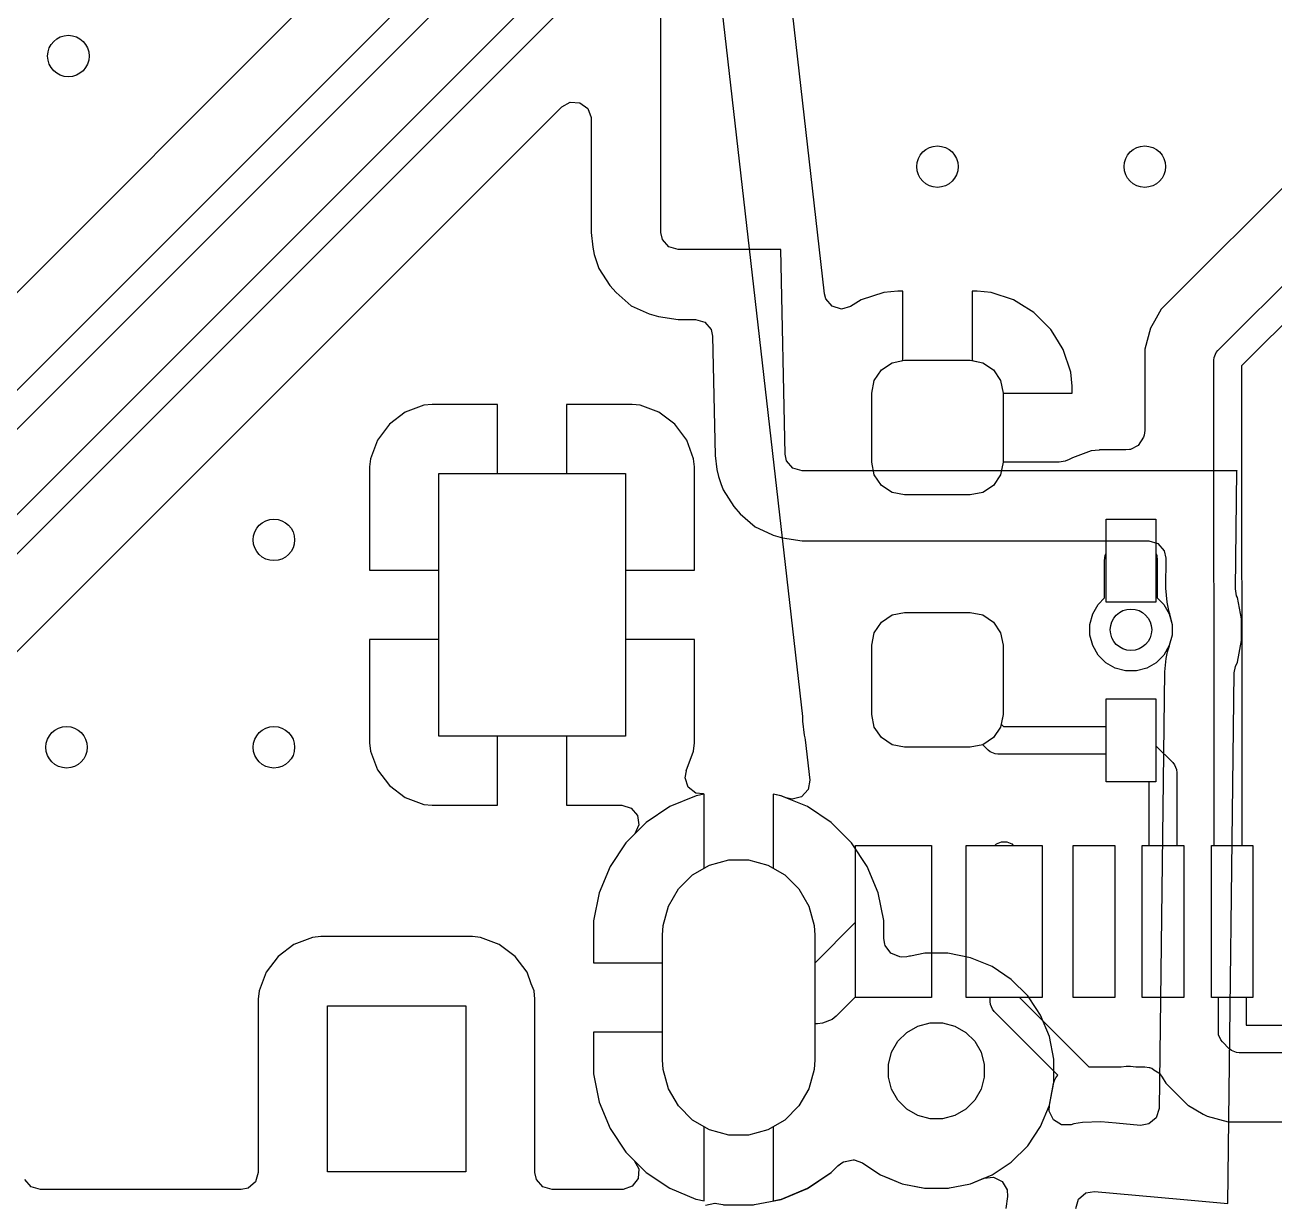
# Model space of a CAD drawing. Header units: millimetres. Extents: x 87.1 to 142.6, y -85.7 to -60.8.
# Drawn here: x 95.5 to 104.54, y -81.11 to -72.58 of the extents above; entities that cross this region are included whole.
import ezdxf

# ---------------------------------------------------------------- set-up
doc = ezdxf.new("R2010")
doc.units = ezdxf.units.MM
for name, color, linetype, true_color in [('B.Cu', 153, 'CONTINUOUS', 0x4d7fc4), ('B.Mask', 4, 'CONTINUOUS', 0x02ffee), ('F.Cu', 13, 'CONTINUOUS', 0xc83434), ('F.Mask', 201, 'CONTINUOUS', 0xd864ff), ('F.Paste', 253, 'CONTINUOUS', 0xb4a09a)]:
    doc.layers.add(name, color=color, linetype=linetype, true_color=true_color)

msp = doc.modelspace()

# ---------------------------------------------------------------- linework, layer by layer
at = {"layer": 'B.Cu', "linetype": 'CONTINUOUS'}
for p, q in [((91.928078, -78.730499), (100.530499, -70.128078)), ((99.728422, -70.222342), (91.797946, -78.152817)), ((100.671921, -70.2695), (92.0695, -78.871921)), ((92.058578, -79.5), (100.430499, -71.128079)), ((100.57192, -71.2695), (92.170711, -79.670711)), ((100.1, -74.076), (100.1, -72.500597)), ((99.382821, -73.166412), (99.444142, -73.132929)), ((99.444142, -73.132929), (99.513834, -73.137913)), ((99.513834, -73.137913), (99.569767, -73.179785)), ((92.59796, -79.951272), (99.382821, -73.166412)), ((99.569767, -73.179785), (99.594184, -73.245249)), ((99.594184, -73.245249), (99.5945, -73.254095)), ((99.5945, -73.254095), (99.5945, -74.076)), ((99.5945, -74.076), (99.594501, -74.076009)), ((99.594501, -74.076009), (99.606052, -74.18345)), ((100.111206, -74.127511), (100.1, -74.076)), ((100.156961, -74.180315), (100.111206, -74.127511)), ((99.606052, -74.18345), (99.606054, -74.183462)), ((99.606054, -74.183462), (99.61726, -74.234972)), ((99.61726, -74.234972), (99.651383, -74.337497)), ((100.224, -74.2), (100.156961, -74.180315)), ((100.966108, -74.2), (100.224, -74.2)), ((100.997429, -75.678626), (100.966108, -74.2)), ((99.651383, -74.337497), (99.651386, -74.337503)), ((99.651386, -74.337503), (99.729171, -74.458537)), ((99.729171, -74.458537), (99.729179, -74.458548)), ((99.729179, -74.458548), (99.774923, -74.51134)), ((99.774923, -74.51134), (99.774926, -74.511343)), ((99.774926, -74.511343), (99.77493, -74.511347)), ((99.77493, -74.511347), (99.883664, -74.605567)), ((99.883664, -74.605567), (100.014541, -74.665338)), ((100.014541, -74.665338), (100.08158, -74.685023)), ((100.08158, -74.685023), (100.081584, -74.685024)), ((100.081584, -74.685024), (100.224, -74.7055)), ((100.224, -74.7055), (100.349801, -74.7055)), ((100.349801, -74.7055), (100.41684, -74.725185)), ((100.41684, -74.725185), (100.462595, -74.777989)), ((100.462595, -74.777989), (100.473773, -74.826874)), ((100.473773, -74.826874), (100.492042, -75.689333)), ((101.008607, -75.727511), (100.997429, -75.678626)), ((100.492042, -75.689333), (100.492043, -75.689345)), ((100.492043, -75.689345), (100.504645, -75.791297)), ((101.054362, -75.780315), (101.008607, -75.727511)), ((100.504645, -75.791297), (100.504648, -75.791315)), ((100.504648, -75.791315), (100.515821, -75.840177)), ((100.515821, -75.840177), (100.515825, -75.840191)), ((100.515825, -75.840191), (100.533435, -75.892179)), ((101.121401, -75.8), (101.054362, -75.780315)), ((104.265432, -75.8), (101.121401, -75.8)), ((104.254883, -76.654426), (104.265447, -75.798812)), ((104.265447, -75.798812), (104.265432, -75.8)), ((100.533435, -75.892179), (100.548788, -75.937504)), ((100.548788, -75.937504), (100.54879, -75.937507)), ((100.54879, -75.937507), (100.548791, -75.937509)), ((100.548791, -75.937509), (100.626571, -76.058537)), ((100.626571, -76.058537), (100.62658, -76.058548)), ((100.62658, -76.058548), (100.672324, -76.11134)), ((100.672324, -76.11134), (100.672327, -76.111343)), ((100.672327, -76.111343), (100.672331, -76.111347)), ((100.672331, -76.111347), (100.781065, -76.205567)), ((100.781065, -76.205567), (100.781068, -76.205568)), ((100.781068, -76.205568), (100.781069, -76.205569)), ((100.781069, -76.205569), (100.900831, -76.260264)), ((100.900831, -76.260264), (100.911942, -76.265338)), ((100.911942, -76.265338), (100.978981, -76.285023)), ((100.978981, -76.285023), (100.978985, -76.285024)), ((100.978985, -76.285024), (101.121401, -76.3055)), ((101.121401, -76.3055), (103.628112, -76.3055)), ((103.628112, -76.3055), (103.695151, -76.325185)), ((103.695151, -76.325185), (103.740906, -76.377989)), ((103.740906, -76.377989), (103.752103, -76.43103)), ((103.752103, -76.43103), (103.749422, -76.648194)), ((103.749422, -76.648194), (103.758497, -76.749987)), ((104.264312, -76.703405), (104.254883, -76.654426)), ((103.758497, -76.749987), (103.758498, -76.749998)), ((103.758498, -76.749998), (103.767923, -76.798954)), ((104.269737, -76.716501), (104.264312, -76.703405)), ((104.300499, -76.871151), (104.269737, -76.716501)), ((103.767923, -76.798954), (103.767927, -76.798973)), ((103.767927, -76.798973), (103.774574, -76.821129)), ((103.774574, -76.821129), (103.77742, -76.832564)), ((103.77742, -76.832564), (103.780188, -76.84648)), ((103.780188, -76.84648), (103.797433, -76.91084)), ((103.797433, -76.91084), (103.797433, -76.989156)), ((104.3005, -76.871153), (104.300499, -76.871151)), ((104.3005, -76.871156), (104.3005, -76.871153)), ((104.3005, -77.02884), (104.3005, -76.871156)), ((103.797433, -76.989156), (103.777164, -77.064803)), ((104.269737, -77.183495), (104.3005, -77.02884)), ((103.760053, -77.120798), (103.752231, -77.158888)), ((103.76166, -77.112976), (103.760053, -77.120798)), ((103.775609, -77.067496), (103.76166, -77.112976)), ((103.777164, -77.064803), (103.775609, -77.067496)), ((103.752231, -77.158888), (103.74194, -77.254317)), ((104.2474, -77.26057), (104.256828, -77.214658)), ((104.256828, -77.214658), (104.269737, -77.183495)), ((103.741939, -77.254329), (103.702943, -80.412975)), ((103.74194, -77.254317), (103.741939, -77.254329)), ((104.2, -81.1), (104.2474, -77.26057)), ((100.355735, -78.150345), (100.164635, -78.229502)), ((100.355736, -78.150345), (100.355735, -78.150345)), ((100.411998, -78.139154), (100.355736, -78.150345)), ((100.412, -78.139156), (100.411998, -78.139154)), ((100.412, -78.674685), (100.412, -78.139156)), ((100.968261, -78.150345), (100.912, -78.139154)), ((100.912, -78.139154), (100.912, -78.674685)), ((100.968263, -78.150345), (100.968261, -78.150345)), ((101.159363, -78.229502), (100.968263, -78.150345)), ((100.164632, -78.229504), (99.992657, -78.344415)), ((100.164635, -78.229502), (100.164632, -78.229504)), ((101.159366, -78.229504), (101.159363, -78.229502)), ((101.159368, -78.229505), (101.159366, -78.229504)), ((101.331335, -78.34441), (101.159368, -78.229505)), ((99.992654, -78.344417), (99.846417, -78.490654)), ((99.992657, -78.344415), (99.992654, -78.344417)), ((101.331339, -78.344413), (101.331335, -78.34441)), ((101.331341, -78.344415), (101.331339, -78.344413)), ((101.331344, -78.344417), (101.331341, -78.344415)), ((101.477581, -78.490654), (101.331344, -78.344417)), ((99.846415, -78.490657), (99.731504, -78.662632)), ((99.846417, -78.490654), (99.846415, -78.490657)), ((101.477583, -78.490657), (101.477581, -78.490654)), ((101.477586, -78.49066), (101.477583, -78.490657)), ((101.477589, -78.490664), (101.477586, -78.49066)), ((101.592494, -78.662631), (101.477589, -78.490664)), ((99.731502, -78.662635), (99.65235, -78.853725)), ((99.731504, -78.662632), (99.731502, -78.662635)), ((101.592499, -78.662641), (101.592494, -78.662631)), ((101.671649, -78.853725), (101.592499, -78.662641)), ((100.225656, -78.825181), (100.327181, -78.723656)), ((100.327181, -78.723656), (100.412, -78.674685)), ((100.912, -78.674685), (100.996819, -78.723656)), ((100.996819, -78.723656), (101.098344, -78.825181)), ((100.153866, -78.949524), (100.225656, -78.825181)), ((101.098344, -78.825181), (101.170134, -78.949524)), ((99.652342, -78.853758), (99.612, -79.056574)), ((99.65235, -78.853725), (99.652342, -78.853758)), ((101.671651, -78.853733), (101.671649, -78.853725)), ((101.671654, -78.853752), (101.671651, -78.853733)), ((101.671656, -78.853757), (101.671654, -78.853752)), ((101.711408, -79.053608), (101.671656, -78.853757)), ((100.116705, -79.088211), (100.153866, -78.949524)), ((101.170134, -78.949524), (101.207295, -79.088211)), ((99.612, -79.056574), (99.612, -79.056579)), ((99.612, -79.056579), (99.612, -79.36)), ((100.112, -79.16), (100.116705, -79.088211)), ((101.207295, -79.088211), (101.212, -79.16)), ((101.711909, -79.055843), (101.711408, -79.053608)), ((101.712, -79.056581), (101.711909, -79.055843)), ((101.712, -79.182229), (101.712, -79.056581)), ((100.112, -79.36), (100.112, -79.16)), ((101.212, -79.16), (101.212, -80.06)), ((101.719061, -79.223476), (101.712, -79.182229)), ((101.722727, -79.233868), (101.719061, -79.223476)), ((101.763592, -79.290539), (101.722727, -79.233868)), ((101.804963, -79.306815), (101.763592, -79.290539)), ((102.008229, -79.2895), (101.904553, -79.310123)), ((102.008233, -79.2895), (102.008229, -79.2895)), ((102.175767, -79.2895), (102.008233, -79.2895)), ((102.175771, -79.2895), (102.175767, -79.2895)), ((102.175773, -79.2895), (102.175771, -79.2895)), ((102.340056, -79.322178), (102.175773, -79.2895)), ((99.612, -79.36), (100.112, -79.36)), ((101.808082, -79.309239), (101.804963, -79.306815)), ((101.812016, -79.309591), (101.808082, -79.309239)), ((101.828611, -79.31612), (101.812016, -79.309591)), ((101.842434, -79.317357), (101.828611, -79.31612)), ((101.877673, -79.315469), (101.842434, -79.317357)), ((101.89829, -79.311368), (101.877673, -79.315469)), ((101.904553, -79.310123), (101.89829, -79.311368)), ((102.340083, -79.322184), (102.340056, -79.322178)), ((102.494856, -79.386292), (102.340083, -79.322184)), ((102.634164, -79.479374), (102.494856, -79.386292)), ((102.752623, -79.597833), (102.634164, -79.479374)), ((102.752626, -79.597837), (102.752623, -79.597833)), ((102.814537, -79.690494), (102.752626, -79.597837)), ((102.845703, -79.737137), (102.814537, -79.690494)), ((102.909816, -79.891918), (102.845703, -79.737137)), ((101.878933, -79.862326), (101.958061, -79.816642)), ((101.958061, -79.816642), (102.046316, -79.792994)), ((102.046316, -79.792994), (102.137684, -79.792994)), ((102.137684, -79.792994), (102.225939, -79.816642)), ((102.225939, -79.816642), (102.305067, -79.862326)), ((99.612, -79.86), (99.612, -80.163424)), ((100.112, -79.86), (99.612, -79.86)), ((100.112, -80.06), (100.112, -79.86)), ((101.768642, -80.006061), (101.814326, -79.926933)), ((101.814326, -79.926933), (101.878933, -79.862326)), ((102.305067, -79.862326), (102.369674, -79.926933)), ((102.369674, -79.926933), (102.415358, -80.006061)), ((102.9425, -80.056233), (102.909816, -79.891918)), ((101.744994, -80.094316), (101.768642, -80.006061)), ((102.415358, -80.006061), (102.439006, -80.094316)), ((100.116705, -80.131789), (100.112, -80.06)), ((101.212, -80.06), (101.207295, -80.131789)), ((101.744994, -80.185684), (101.744994, -80.094316)), ((102.439006, -80.094316), (102.439006, -80.185684)), ((102.9425, -80.223767), (102.9425, -80.056233)), ((99.612, -80.163424), (99.652342, -80.36624)), ((100.153866, -80.270476), (100.116705, -80.131789)), ((101.207295, -80.131789), (101.170134, -80.270476)), ((101.768642, -80.273939), (101.744994, -80.185684)), ((102.439006, -80.185684), (102.415358, -80.273939)), ((100.225656, -80.394819), (100.153866, -80.270476)), ((101.170134, -80.270476), (101.098344, -80.394819)), ((101.814326, -80.353067), (101.768642, -80.273939)), ((102.415358, -80.273939), (102.369674, -80.353067)), ((102.909829, -80.388011), (102.9425, -80.223767)), ((99.652342, -80.36624), (99.652346, -80.366259)), ((99.652346, -80.366259), (99.652348, -80.366266)), ((99.652348, -80.366266), (99.65235, -80.366274)), ((99.65235, -80.366274), (99.683381, -80.441188)), ((101.878933, -80.417674), (101.814326, -80.353067)), ((102.369674, -80.353067), (102.305067, -80.417674)), ((99.683381, -80.441188), (99.731502, -80.557363)), ((100.327181, -80.496344), (100.225656, -80.394819)), ((101.098344, -80.394819), (100.996819, -80.496344)), ((101.958061, -80.463358), (101.878933, -80.417674)), ((102.046316, -80.487006), (101.958061, -80.463358)), ((102.225939, -80.463358), (102.137684, -80.487006)), ((102.305067, -80.417674), (102.225939, -80.463358)), ((102.908949, -80.431442), (102.909829, -80.388011)), ((102.938798, -80.494615), (102.908949, -80.431442)), ((103.702943, -80.412975), (103.682432, -80.479766)), ((99.731502, -80.557363), (99.731504, -80.557366)), ((99.731504, -80.557366), (99.731505, -80.557368)), ((99.731505, -80.557368), (99.84641, -80.729335)), ((100.412, -80.545314), (100.327181, -80.496344)), ((100.412, -81.080841), (100.412, -80.545314)), ((100.996819, -80.496344), (100.912, -80.545314)), ((100.912, -80.545314), (100.912, -81.080841)), ((102.137684, -80.487006), (102.046316, -80.487006)), ((102.998062, -80.531622), (102.938798, -80.494615)), ((103.067926, -80.530714), (102.998062, -80.531622)), ((103.087518, -80.524683), (103.067926, -80.530714)), ((103.087519, -80.524682), (103.087518, -80.524683)), ((103.087522, -80.524682), (103.087519, -80.524682)), ((103.150257, -80.513985), (103.087522, -80.524682)), ((103.150258, -80.513984), (103.150257, -80.513985)), ((103.150264, -80.513984), (103.150258, -80.513984)), ((103.280976, -80.508868), (103.150264, -80.513984)), ((103.280988, -80.508869), (103.280976, -80.508868)), ((103.28099, -80.508869), (103.280988, -80.508869)), ((103.391743, -80.518937), (103.28099, -80.508869)), ((103.567726, -80.534935), (103.391743, -80.518937)), ((103.629067, -80.524866), (103.567726, -80.534935)), ((103.682432, -80.479766), (103.629067, -80.524866)), ((99.84641, -80.729335), (99.846413, -80.729339)), ((99.846413, -80.729339), (99.846415, -80.729341)), ((99.846415, -80.729341), (99.846417, -80.729344)), ((99.846417, -80.729344), (99.992654, -80.875581)), ((101.331334, -80.87559), (101.379227, -80.827695)), ((101.379227, -80.827695), (101.382639, -80.825142)), ((101.382639, -80.825142), (101.407476, -80.806548)), ((101.407476, -80.806548), (101.421201, -80.799053)), ((101.421201, -80.799053), (101.48947, -80.784202)), ((101.48947, -80.784202), (101.496798, -80.784726)), ((101.496798, -80.784726), (101.556843, -80.805308)), ((101.556843, -80.805308), (101.662029, -80.87559)), ((99.992654, -80.875581), (99.992657, -80.875583)), ((99.992657, -80.875583), (99.99266, -80.875586)), ((99.99266, -80.875586), (99.992664, -80.875589)), ((99.992664, -80.875589), (100.164631, -80.990494)), ((101.159368, -80.990494), (101.331334, -80.87559)), ((101.662029, -80.87559), (101.689137, -80.893703)), ((101.689137, -80.893703), (101.843918, -80.957816)), ((102.340082, -80.957816), (102.436641, -80.917819)), ((102.436641, -80.917819), (102.506107, -80.910351)), ((102.506107, -80.910351), (102.568586, -80.941625)), ((100.164631, -80.990494), (100.164641, -80.990499)), ((100.164641, -80.990499), (100.35166, -81.067965)), ((100.972326, -81.06797), (101.159358, -80.990499)), ((101.159358, -80.990499), (101.159368, -80.990494)), ((101.843918, -80.957816), (102.008203, -80.990494)), ((102.008203, -80.990494), (102.008228, -80.990499)), ((102.008228, -80.990499), (102.008232, -80.9905)), ((102.008232, -80.9905), (102.008233, -80.9905)), ((102.008233, -80.9905), (102.175768, -80.9905)), ((102.175768, -80.9905), (102.175769, -80.990499)), ((102.175769, -80.990499), (102.340082, -80.957816)), ((102.568586, -80.941625), (102.604239, -81.001714)), ((102.604239, -81.001714), (102.606829, -81.050026)), ((103.172489, -81.02299), (103.235224, -81.012293)), ((103.235224, -81.012293), (103.856195, -81.068745)), ((100.35166, -81.067965), (100.354222, -81.069134)), ((100.354222, -81.069134), (100.355722, -81.069648)), ((100.355722, -81.069648), (100.355723, -81.069648)), ((100.355723, -81.069648), (100.355725, -81.069649)), ((100.355725, -81.069649), (100.412, -81.080842)), ((100.412, -81.080842), (100.412, -81.080841)), ((100.912, -81.080842), (100.968274, -81.069649)), ((100.912, -81.080841), (100.912, -81.080842)), ((100.968274, -81.069649), (100.968275, -81.069648)), ((100.968275, -81.069648), (100.968277, -81.069648)), ((100.968277, -81.069648), (100.969772, -81.069135)), ((100.969772, -81.069135), (100.972326, -81.06797)), ((102.606829, -81.050026), (102.5945, -81.13578)), ((103.1, -81.135784), (103.119685, -81.068745)), ((103.119685, -81.068745), (103.172489, -81.02299)), ((103.856195, -81.068745), (104.199999, -81.1)), ((104.199999, -81.1), (104.199999, -81.099999)), ((104.199999, -81.099999), (104.2, -81.1))]:
    msp.add_line(p, q, dxfattribs=at)
at = {"layer": 'B.Cu'}
for centre in [(95.813415, -72.799999), (102.1, -73.6), (103.6, -73.6), (97.3, -76.3), (103.5, -76.949998), (95.8, -77.8), (97.3, -77.8)]:
    msp.add_circle(centre, 0.15, dxfattribs=at)
at = {"layer": 'B.Mask', "linetype": 'CONTINUOUS'}
for p, q in [((100.327181, -78.723656), (100.451524, -78.651866)), ((100.451524, -78.651866), (100.590211, -78.614705)), ((100.590211, -78.614705), (100.733789, -78.614705)), ((100.733789, -78.614705), (100.872476, -78.651866)), ((100.872476, -78.651866), (100.996819, -78.723656)), ((100.225656, -78.825181), (100.327181, -78.723656)), ((100.996819, -78.723656), (101.098344, -78.825181)), ((100.153866, -78.949524), (100.225656, -78.825181)), ((101.098344, -78.825181), (101.170134, -78.949524)), ((100.116705, -79.088211), (100.153866, -78.949524)), ((101.170134, -78.949524), (101.207295, -79.088211)), ((100.112, -79.16), (100.116705, -79.088211)), ((101.207295, -79.088211), (101.212, -79.16)), ((100.112, -80.06), (100.112, -79.16)), ((101.212, -79.16), (101.212, -80.06)), ((101.878933, -79.862326), (101.958061, -79.816642)), ((101.958061, -79.816642), (102.046316, -79.792994)), ((102.046316, -79.792994), (102.137684, -79.792994)), ((102.137684, -79.792994), (102.225939, -79.816642)), ((102.225939, -79.816642), (102.305067, -79.862326)), ((101.768642, -80.006061), (101.814326, -79.926933)), ((101.814326, -79.926933), (101.878933, -79.862326)), ((102.305067, -79.862326), (102.369674, -79.926933)), ((102.369674, -79.926933), (102.415358, -80.006061)), ((101.744994, -80.094316), (101.768642, -80.006061)), ((102.415358, -80.006061), (102.439006, -80.094316)), ((100.116705, -80.131789), (100.112, -80.06)), ((101.212, -80.06), (101.207295, -80.131789)), ((101.744994, -80.185684), (101.744994, -80.094316)), ((102.439006, -80.094316), (102.439006, -80.185684)), ((100.153866, -80.270476), (100.116705, -80.131789)), ((101.207295, -80.131789), (101.170134, -80.270476)), ((101.768642, -80.273939), (101.744994, -80.185684)), ((102.439006, -80.185684), (102.415358, -80.273939)), ((100.225656, -80.394819), (100.153866, -80.270476)), ((101.170134, -80.270476), (101.098344, -80.394819)), ((101.814326, -80.353067), (101.768642, -80.273939)), ((102.415358, -80.273939), (102.369674, -80.353067)), ((101.878933, -80.417674), (101.814326, -80.353067)), ((102.369674, -80.353067), (102.305067, -80.417674)), ((100.327181, -80.496344), (100.225656, -80.394819)), ((101.098344, -80.394819), (100.996819, -80.496344)), ((101.958061, -80.463358), (101.878933, -80.417674)), ((102.046316, -80.487006), (101.958061, -80.463358)), ((102.225939, -80.463358), (102.137684, -80.487006)), ((102.305067, -80.417674), (102.225939, -80.463358)), ((100.451524, -80.568134), (100.327181, -80.496344)), ((100.996819, -80.496344), (100.872476, -80.568134)), ((102.137684, -80.487006), (102.046316, -80.487006)), ((100.590211, -80.605295), (100.451524, -80.568134)), ((100.733789, -80.605295), (100.590211, -80.605295)), ((100.872476, -80.568134), (100.733789, -80.605295))]:
    msp.add_line(p, q, dxfattribs=at)
at = {"layer": 'F.Cu', "linetype": 'CONTINUOUS'}
for p, q in [((101.283891, -74.520251), (100.997881, -72.012157)), ((100.495636, -72.06943), (101.123702, -77.577091)), ((105.511279, -72.839483), (103.719485, -74.631276)), ((104.129289, -74.929289), (105.809289, -73.249289)), ((105.921422, -73.42), (104.3, -75.041422)), ((101.813319, -74.500003), (101.712345, -74.510319)), ((101.813332, -74.500002), (101.813319, -74.500003)), ((101.813343, -74.500001), (101.813332, -74.500002)), ((101.813361, -74.5), (101.813343, -74.500001)), ((101.85, -74.5), (101.813361, -74.5)), ((101.85, -75.002486), (101.85, -74.5)), ((102.386654, -74.5), (102.35, -74.5)), ((102.35, -74.5), (102.35, -75.002486)), ((102.386659, -74.5), (102.386654, -74.5)), ((102.48765, -74.510318), (102.386659, -74.5)), ((101.293363, -74.55561), (101.283891, -74.520251)), ((101.338132, -74.609253), (101.293363, -74.55561)), ((101.548689, -74.56455), (101.472188, -74.611736)), ((101.548701, -74.564545), (101.548689, -74.56455)), ((101.712345, -74.510319), (101.548701, -74.564545)), ((102.651295, -74.564543), (102.48765, -74.510318)), ((102.651309, -74.56455), (102.651295, -74.564543)), ((102.651311, -74.564551), (102.651309, -74.56455)), ((102.688439, -74.587452), (102.651311, -74.564551)), ((102.798018, -74.655041), (102.688439, -74.587452)), ((101.404795, -74.630176), (101.338132, -74.609253)), ((101.472188, -74.611736), (101.404795, -74.630176)), ((102.798028, -74.655048), (102.798018, -74.655041)), ((102.798034, -74.655052), (102.798028, -74.655048)), ((102.798038, -74.655055), (102.798034, -74.655052)), ((102.79804, -74.655057), (102.798038, -74.655055)), ((102.798043, -74.655059), (102.79804, -74.655057)), ((102.919939, -74.776955), (102.798043, -74.655059)), ((103.71947, -74.631296), (103.670279, -74.716501)), ((103.719478, -74.631284), (103.71947, -74.631296)), ((103.719485, -74.631276), (103.719478, -74.631284)), ((102.919941, -74.776958), (102.919939, -74.776955)), ((102.919944, -74.776961), (102.919941, -74.776958)), ((102.919947, -74.776965), (102.919944, -74.776961)), ((102.919952, -74.776973), (102.919947, -74.776965)), ((102.919957, -74.77698), (102.919952, -74.776973)), ((102.948776, -74.823703), (102.919957, -74.77698)), ((103.640423, -74.768215), (103.599499, -74.920943)), ((103.670275, -74.716509), (103.640423, -74.768214)), ((103.640423, -74.768214), (103.640423, -74.768215)), ((103.670279, -74.716501), (103.670275, -74.716509)), ((103.010448, -74.923688), (102.948776, -74.823703)), ((103.010453, -74.923699), (103.010448, -74.923688)), ((103.06468, -75.087347), (103.010453, -74.923699)), ((103.599499, -74.920943), (103.599499, -74.920945)), ((103.599499, -74.920945), (103.599499, -75.0914)), ((104.101921, -74.980491), (104.116853, -74.944443)), ((104.116853, -74.944443), (104.129289, -74.929289)), ((101.694562, -75.069562), (101.771613, -75.018079)), ((101.771613, -75.018079), (101.85, -75.002486)), ((102.35, -75.002486), (102.428387, -75.018079)), ((102.428387, -75.018079), (102.505438, -75.069562)), ((104.1, -75), (104.101921, -74.980491)), ((104.1, -76.60002), (104.1, -75)), ((104.3, -75.041422), (104.3, -76.58232)), ((101.643079, -75.146613), (101.694562, -75.069562)), ((102.505438, -75.069562), (102.556921, -75.146613)), ((103.074998, -75.188345), (103.06468, -75.087347)), ((103.599499, -75.0914), (103.5995, -75.091451)), ((103.5995, -75.091451), (103.5995, -75.50767)), ((101.625, -75.2375), (101.643079, -75.146613)), ((102.556921, -75.146613), (102.575, -75.2375)), ((103.074999, -75.18836), (103.074998, -75.188345)), ((103.074999, -75.2375), (103.074999, -75.18836)), ((98.444755, -75.32), (98.385227, -75.326401)), ((98.9176, -75.32), (98.444755, -75.32)), ((98.9176, -75.82), (98.9176, -75.32)), ((99.890444, -75.32), (99.4176, -75.32)), ((99.4176, -75.32), (99.4176, -75.82)), ((99.949972, -75.326401), (99.890444, -75.32)), ((101.625, -75.7375), (101.625, -75.2375)), ((102.575, -75.2375), (103.074999, -75.2375)), ((98.250506, -75.376649), (98.135412, -75.462809)), ((98.250513, -75.376645), (98.250506, -75.376649)), ((98.38522, -75.326403), (98.250513, -75.376645)), ((98.385227, -75.326401), (98.38522, -75.326403)), ((99.949979, -75.326403), (99.949972, -75.326401)), ((100.084686, -75.376645), (99.949979, -75.326403)), ((100.084693, -75.376649), (100.084686, -75.376645)), ((100.199787, -75.462809), (100.084693, -75.376649)), ((98.135409, -75.462812), (98.049249, -75.577906)), ((98.135412, -75.462809), (98.135409, -75.462812)), ((100.19979, -75.462812), (100.199787, -75.462809)), ((100.28595, -75.577906), (100.19979, -75.462812)), ((98.049245, -75.577913), (97.999003, -75.71262)), ((98.049249, -75.577906), (98.049245, -75.577913)), ((100.285954, -75.577913), (100.28595, -75.577906)), ((100.336196, -75.71262), (100.285954, -75.577913)), ((103.59007, -75.557612), (103.552327, -75.616355)), ((103.594475, -75.542614), (103.59007, -75.557612)), ((103.5995, -75.507679), (103.594475, -75.542614)), ((103.5995, -75.50767), (103.599499, -75.507676)), ((103.599499, -75.507676), (103.5995, -75.507679)), ((103.212514, -75.655908), (103.077669, -75.706202)), ((103.212516, -75.655907), (103.212514, -75.655908)), ((103.269979, -75.649731), (103.212516, -75.655907)), ((103.271423, -75.64955), (103.269979, -75.649731)), ((103.272128, -75.6495), (103.271423, -75.64955)), ((103.27213, -75.6495), (103.272128, -75.6495)), ((103.462168, -75.6495), (103.27213, -75.6495)), ((103.488539, -75.646663), (103.462168, -75.6495)), ((103.496097, -75.645018), (103.488539, -75.646663)), ((103.550958, -75.617542), (103.496097, -75.645018)), ((103.552289, -75.616387), (103.550958, -75.617542)), ((103.552291, -75.616387), (103.552289, -75.616387)), ((103.552292, -75.616385), (103.552291, -75.616387)), ((103.552327, -75.616355), (103.552292, -75.616385)), ((97.999001, -75.712627), (97.9926, -75.772155)), ((97.9926, -75.772155), (97.9926, -76.52)), ((97.999003, -75.71262), (97.999001, -75.712627)), ((100.336198, -75.712627), (100.336196, -75.71262)), ((100.342599, -75.772155), (100.336198, -75.712627)), ((100.3426, -75.772172), (100.342599, -75.772155)), ((100.3426, -76.52), (100.3426, -75.772172)), ((101.643079, -75.828387), (101.625, -75.7375)), ((102.575, -75.7375), (102.556921, -75.828387)), ((102.980217, -75.7375), (102.575, -75.7375)), ((103.023551, -75.729682), (102.980217, -75.7375)), ((103.052976, -75.718707), (103.023551, -75.729682)), ((103.07124, -75.709371), (103.052976, -75.718707)), ((103.071288, -75.709464), (103.07124, -75.709371)), ((103.077669, -75.706202), (103.071288, -75.709464)), ((98.4926, -76.52), (98.4926, -75.82)), ((98.4926, -75.82), (98.9176, -75.82)), ((99.4176, -75.82), (99.8426, -75.82)), ((99.8426, -75.82), (99.8426, -76.52)), ((101.694562, -75.905438), (101.643079, -75.828387)), ((102.556921, -75.828387), (102.505438, -75.905438)), ((101.771613, -75.956921), (101.694562, -75.905438)), ((102.505438, -75.905438), (102.428387, -75.956921)), ((101.8625, -75.975), (101.771613, -75.956921)), ((102.3375, -75.975), (101.8625, -75.975)), ((102.428387, -75.956921), (102.3375, -75.975)), ((103.32, -76.396322), (103.32, -76.15)), ((103.32, -76.15), (103.68, -76.15)), ((103.68, -76.15), (103.68, -76.396322)), ((103.31316, -76.412835), (103.32, -76.396322)), ((103.68, -76.396322), (103.68684, -76.412835)), ((103.3095, -76.45), (103.31316, -76.412835)), ((103.3095, -76.719864), (103.3095, -76.45)), ((103.68684, -76.412835), (103.6905, -76.45)), ((103.6905, -76.45), (103.6905, -76.719864)), ((97.9926, -76.52), (98.4926, -76.52)), ((99.8426, -76.52), (100.3426, -76.52)), ((104.3, -76.58232), (104.300079, -76.582511)), ((104.300079, -76.582511), (104.302, -76.60202)), ((104.101921, -76.619529), (104.1, -76.60002)), ((104.102, -76.619719), (104.101921, -76.619529)), ((104.102, -78.51), (104.102, -76.619719)), ((104.302, -76.60202), (104.302, -78.51)), ((103.222836, -76.835193), (103.261994, -76.76737)), ((103.261994, -76.76737), (103.3095, -76.719864)), ((103.6905, -76.719864), (103.738006, -76.76737)), ((103.738006, -76.76737), (103.777164, -76.835193)), ((101.694562, -76.894562), (101.771613, -76.843079)), ((101.771613, -76.843079), (101.8625, -76.825)), ((101.8625, -76.825), (102.3375, -76.825)), ((102.3375, -76.825), (102.428387, -76.843079)), ((102.428387, -76.843079), (102.505438, -76.894562)), ((103.202567, -76.91084), (103.222836, -76.835193)), ((103.777164, -76.835193), (103.797433, -76.91084)), ((101.643079, -76.971613), (101.694562, -76.894562)), ((102.505438, -76.894562), (102.556921, -76.971613)), ((103.202567, -76.989156), (103.202567, -76.91084)), ((103.797433, -76.91084), (103.797433, -76.989156)), ((98.4926, -77.02), (97.9926, -77.02)), ((97.9926, -77.02), (97.9926, -77.767844)), ((98.4926, -77.72), (98.4926, -77.02)), ((100.3426, -77.02), (99.8426, -77.02)), ((99.8426, -77.02), (99.8426, -77.72)), ((100.3426, -77.767827), (100.3426, -77.02)), ((101.625, -77.0625), (101.643079, -76.971613)), ((102.556921, -76.971613), (102.575, -77.0625)), ((103.222836, -77.064803), (103.202567, -76.989156)), ((103.797433, -76.989156), (103.777164, -77.064803)), ((101.625, -77.5625), (101.625, -77.0625)), ((102.575, -77.0625), (102.575, -77.5625)), ((103.261994, -77.132626), (103.222836, -77.064803)), ((103.777164, -77.064803), (103.738006, -77.132626)), ((103.317372, -77.188004), (103.261994, -77.132626)), ((103.385195, -77.227162), (103.317372, -77.188004)), ((103.682628, -77.188004), (103.614805, -77.227162)), ((103.738006, -77.132626), (103.682628, -77.188004)), ((103.460842, -77.247431), (103.385195, -77.227162)), ((103.539158, -77.247431), (103.460842, -77.247431)), ((103.614805, -77.227162), (103.539158, -77.247431)), ((103.32, -77.65), (103.32, -77.45)), ((103.32, -77.45), (103.68, -77.45)), ((103.68, -77.45), (103.68, -77.788578)), ((101.123702, -77.577091), (101.123701, -77.577091)), ((101.123701, -77.577091), (101.1245, -77.584105)), ((101.643079, -77.653387), (101.625, -77.5625)), ((102.575, -77.5625), (102.561133, -77.632211)), ((101.1245, -77.584105), (101.124501, -77.611676)), ((101.124501, -77.611676), (101.134826, -77.712753)), ((101.694562, -77.730438), (101.643079, -77.653387)), ((102.561133, -77.632211), (102.578921, -77.65)), ((102.578921, -77.65), (103.32, -77.65)), ((98.9176, -77.72), (98.4926, -77.72)), ((98.9176, -78.22), (98.9176, -77.72)), ((99.8426, -77.72), (99.4176, -77.72)), ((99.4176, -77.72), (99.4176, -78.22)), ((101.134826, -77.712753), (101.141452, -77.732749)), ((101.141452, -77.732749), (101.142907, -77.745507)), ((101.142907, -77.745507), (101.142909, -77.745516)), ((101.142909, -77.745516), (101.176167, -78.037164)), ((101.771613, -77.781921), (101.694562, -77.730438)), ((97.9926, -77.767844), (97.999001, -77.827372)), ((97.999001, -77.827372), (97.999003, -77.827379)), ((97.999003, -77.827379), (98.049245, -77.962086)), ((100.282854, -77.970399), (100.336196, -77.827379)), ((100.336196, -77.827379), (100.336198, -77.827372)), ((100.336198, -77.827372), (100.342599, -77.767844)), ((100.342599, -77.767844), (100.3426, -77.767827)), ((101.8625, -77.8), (101.771613, -77.781921)), ((102.3375, -77.8), (101.8625, -77.8)), ((102.428064, -77.781985), (102.3375, -77.8)), ((102.466789, -77.82071), (102.428064, -77.781985)), ((102.481942, -77.833147), (102.466789, -77.82071)), ((102.492452, -77.8375), (102.481942, -77.833147)), ((102.517991, -77.848079), (102.492452, -77.8375)), ((102.5375, -77.85), (102.517991, -77.848079)), ((103.32, -77.85), (102.5375, -77.85)), ((103.32, -78.05), (103.32, -77.85)), ((103.68, -77.788578), (103.802711, -77.91129)), ((103.802711, -77.91129), (103.815148, -77.926443)), ((103.815148, -77.926443), (103.829505, -77.961105)), ((98.049245, -77.962086), (98.049249, -77.962093)), ((98.049249, -77.962093), (98.135409, -78.077187)), ((100.27425, -78.022134), (100.285746, -77.971477)), ((100.297494, -78.088024), (100.27425, -78.022134)), ((100.285746, -77.971477), (100.282854, -77.970399)), ((103.829505, -77.961105), (103.830079, -77.962491)), ((103.830079, -77.962491), (103.832, -77.982)), ((103.832, -77.982), (103.832, -78.51)), ((98.135409, -78.077187), (98.135412, -78.07719)), ((98.135412, -78.07719), (98.250506, -78.16335)), ((100.352672, -78.130887), (100.297494, -78.088024)), ((101.164204, -78.106002), (101.116924, -78.157445)), ((101.176167, -78.037164), (101.164204, -78.106002)), ((103.632, -78.05), (103.32, -78.05)), ((103.632, -78.51), (103.632, -78.05)), ((98.250506, -78.16335), (98.250513, -78.163354)), ((98.250513, -78.163354), (98.38522, -78.213596)), ((98.38522, -78.213596), (98.385227, -78.213598)), ((98.385227, -78.213598), (98.444755, -78.219999)), ((100.407951, -78.135833), (100.352672, -78.130887)), ((100.412, -78.139156), (100.407951, -78.135833)), ((100.412, -78.674685), (100.412, -78.139156)), ((100.968267, -78.150347), (100.912, -78.139155)), ((100.912, -78.139155), (100.912, -78.674685)), ((100.968271, -78.150349), (100.968267, -78.150347)), ((101.005514, -78.165775), (100.968271, -78.150349)), ((101.049338, -78.17516), (101.005514, -78.165775)), ((101.116924, -78.157445), (101.049338, -78.17516)), ((98.444755, -78.219999), (98.444772, -78.22)), ((98.444772, -78.22), (98.9176, -78.22)), ((99.4176, -78.22), (99.817712, -78.22)), ((99.817712, -78.22), (99.884751, -78.239685)), ((99.884751, -78.239685), (99.930506, -78.292489)), ((99.930506, -78.292489), (99.94045, -78.361647)), ((99.94045, -78.361647), (99.911425, -78.425203)), ((99.905393, -78.431681), (99.846413, -78.49066)), ((99.911425, -78.425203), (99.905393, -78.431681)), ((102.526443, -78.498853), (102.562491, -78.483921)), ((102.562491, -78.483921), (102.601509, -78.483921)), ((102.601509, -78.483921), (102.637557, -78.498853)), ((99.84641, -78.490664), (99.731505, -78.662631)), ((99.846413, -78.49066), (99.84641, -78.490664)), ((101.507, -79.065592), (101.507, -78.51)), ((101.507, -78.51), (102.057, -78.51)), ((102.057, -78.51), (102.057, -79.61)), ((102.307, -79.61), (102.307, -78.51)), ((102.307, -78.51), (102.515296, -78.51)), ((102.515296, -78.51), (102.526443, -78.498853)), ((102.637557, -78.498853), (102.648704, -78.51)), ((102.648704, -78.51), (102.857, -78.51)), ((102.857, -78.51), (102.857, -79.61)), ((103.082, -79.61), (103.082, -78.51)), ((103.082, -78.51), (103.382, -78.51)), ((103.382, -78.51), (103.382, -79.61)), ((103.582, -79.61), (103.582, -78.51)), ((103.582, -78.51), (103.632, -78.51)), ((103.832, -78.51), (103.882, -78.51)), ((103.882, -78.51), (103.882, -79.61)), ((104.082, -79.61), (104.082, -78.51)), ((104.082, -78.51), (104.102, -78.51)), ((104.302, -78.51), (104.382, -78.51)), ((104.382, -78.51), (104.382, -79.61)), ((99.7315, -78.662641), (99.65235, -78.853725)), ((99.731505, -78.662631), (99.7315, -78.662641)), ((100.225656, -78.825181), (100.327181, -78.723656)), ((100.327181, -78.723656), (100.412, -78.674685)), ((100.912, -78.674685), (100.996819, -78.723656)), ((100.996819, -78.723656), (101.098344, -78.825181)), ((100.153866, -78.949524), (100.225656, -78.825181)), ((101.098344, -78.825181), (101.170134, -78.949524)), ((99.652348, -78.853733), (99.612, -79.056579)), ((99.65235, -78.853725), (99.652348, -78.853733)), ((100.116705, -79.088211), (100.153866, -78.949524)), ((101.170134, -78.949524), (101.207295, -79.088211)), ((99.612, -79.056579), (99.612, -79.36)), ((100.112, -79.16), (100.116705, -79.088211)), ((101.207295, -79.088211), (101.212, -79.16)), ((101.212, -79.360592), (101.507, -79.065592)), ((97.580116, -79.175908), (97.445271, -79.226202)), ((97.639723, -79.169501), (97.580116, -79.175908)), ((97.639729, -79.1695), (97.639723, -79.169501)), ((98.735464, -79.1695), (97.639729, -79.1695)), ((98.735473, -79.1695), (98.735464, -79.1695)), ((98.735481, -79.1695), (98.735473, -79.1695)), ((98.735483, -79.169501), (98.735481, -79.1695)), ((98.795083, -79.175908), (98.735483, -79.169501)), ((98.929928, -79.226202), (98.795082, -79.175908)), ((98.795082, -79.175908), (98.795083, -79.175908)), ((100.112, -79.36), (100.112, -79.16)), ((101.212, -79.16), (101.212, -79.360592)), ((97.445264, -79.226206), (97.330055, -79.312452)), ((97.445271, -79.226202), (97.445264, -79.226206)), ((98.929935, -79.226206), (98.929928, -79.226202)), ((99.045144, -79.312452), (98.929935, -79.226206)), ((97.330052, -79.312455), (97.243806, -79.427664)), ((97.330055, -79.312452), (97.330052, -79.312455)), ((99.045147, -79.312455), (99.045144, -79.312452)), ((99.131393, -79.427664), (99.045147, -79.312455)), ((99.612, -79.36), (100.112, -79.36)), ((97.243802, -79.427671), (97.193508, -79.562517)), ((97.243806, -79.427664), (97.243802, -79.427671)), ((99.131397, -79.427671), (99.131393, -79.427664)), ((99.162211, -79.510289), (99.131397, -79.427671)), ((97.193508, -79.562517), (97.187136, -79.621789)), ((99.181691, -79.562517), (99.162211, -79.510289)), ((99.188097, -79.622116), (99.181691, -79.562517)), ((97.187101, -79.622123), (97.1871, -79.622135)), ((97.1871, -79.622135), (97.187101, -80.876)), ((97.187136, -79.621789), (97.187101, -79.622123)), ((99.188098, -79.622123), (99.188097, -79.622116)), ((99.188099, -79.622129), (99.188098, -79.622123)), ((99.1881, -80.876), (99.188099, -79.622129)), ((101.507, -79.604408), (101.366704, -79.744704)), ((101.507, -79.61), (101.507, -79.604408)), ((102.057, -79.61), (101.507, -79.61)), ((102.482, -79.61), (102.307, -79.61)), ((102.482, -79.640051), (102.482, -79.61)), ((102.483921, -79.65956), (102.482, -79.640051)), ((102.498853, -79.695608), (102.483921, -79.65956)), ((102.857, -79.61), (102.693371, -79.61)), ((102.693371, -79.61), (103.19387, -80.110499)), ((103.382, -79.61), (103.082, -79.61)), ((103.882, -79.61), (103.582, -79.61)), ((104.132, -79.61), (104.082, -79.61)), ((104.132, -79.86), (104.132, -79.61)), ((104.382, -79.61), (104.332, -79.61)), ((104.332, -79.61), (104.332, -79.81)), ((97.6876, -80.87), (97.6876, -79.67)), ((97.6876, -79.67), (98.6876, -79.67)), ((98.6876, -79.67), (98.6876, -80.87)), ((101.366704, -79.744704), (101.337836, -79.768395)), ((102.511289, -79.710762), (102.498853, -79.695608)), ((102.971368, -80.170841), (102.511289, -79.710762)), ((101.232, -79.8005), (101.212, -79.8005)), ((101.212, -79.8005), (101.212, -80.06)), ((101.269165, -79.79684), (101.232, -79.8005)), ((101.337836, -79.768395), (101.269165, -79.79684)), ((101.878933, -79.862326), (101.958061, -79.816642)), ((101.958061, -79.816642), (102.046316, -79.792994)), ((102.046316, -79.792994), (102.137684, -79.792994)), ((102.137684, -79.792994), (102.225939, -79.816642)), ((102.225939, -79.816642), (102.305067, -79.862326)), ((104.332, -79.81), (105.048578, -79.81)), ((100.112, -79.86), (99.612, -79.86)), ((99.612, -79.86), (99.612, -80.16342)), ((100.112, -80.06), (100.112, -79.86)), ((101.768642, -80.006061), (101.814326, -79.926933)), ((101.814326, -79.926933), (101.878933, -79.862326)), ((102.305067, -79.862326), (102.369674, -79.926933)), ((102.369674, -79.926933), (102.415358, -80.006061)), ((104.133921, -79.879509), (104.132, -79.86)), ((104.148853, -79.915557), (104.133921, -79.879509)), ((104.161289, -79.930711), (104.148853, -79.915557)), ((104.21129, -79.980711), (104.161289, -79.930711)), ((101.744994, -80.094316), (101.768642, -80.006061)), ((102.415358, -80.006061), (102.439006, -80.094316)), ((104.226443, -79.993147), (104.21129, -79.980711)), ((104.262491, -80.008079), (104.226443, -79.993147)), ((104.282, -80.01), (104.262491, -80.008079)), ((105.09, -80.01), (104.282, -80.01)), ((100.116705, -80.131789), (100.112, -80.06)), ((101.212, -80.06), (101.207295, -80.131789)), ((101.744994, -80.185684), (101.744994, -80.094316)), ((102.439006, -80.094316), (102.439006, -80.185684)), ((103.19387, -80.110499), (103.429869, -80.110499)), ((103.429869, -80.110499), (103.429872, -80.110499)), ((103.429872, -80.110499), (103.429885, -80.110498)), ((103.429885, -80.110498), (103.464288, -80.106799)), ((103.464288, -80.106799), (103.473206, -80.106164)), ((103.473206, -80.106164), (103.479983, -80.105929)), ((103.479983, -80.105929), (103.497531, -80.106564)), ((103.497531, -80.106564), (103.534127, -80.1105)), ((103.534127, -80.1105), (103.595825, -80.110499)), ((103.595825, -80.110499), (103.59856, -80.110939)), ((103.59856, -80.110939), (103.600001, -80.110569)), ((103.600001, -80.110569), (103.631032, -80.116167)), ((99.612, -80.16342), (99.652348, -80.366266)), ((100.153866, -80.270476), (100.116705, -80.131789)), ((101.207295, -80.131789), (101.170134, -80.270476)), ((101.768642, -80.273939), (101.744994, -80.185684)), ((102.439006, -80.185684), (102.415358, -80.273939)), ((102.947273, -80.210875), (102.955161, -80.191333)), ((102.955161, -80.191333), (102.971368, -80.170841)), ((103.631032, -80.116167), (103.634747, -80.116766)), ((103.634747, -80.116766), (103.635108, -80.116885)), ((103.635108, -80.116885), (103.647311, -80.120974)), ((103.647311, -80.120974), (103.648784, -80.121406)), ((103.648784, -80.121406), (103.650782, -80.122067)), ((103.650782, -80.122067), (103.665349, -80.132137)), ((103.665349, -80.132137), (103.701605, -80.154232)), ((103.701605, -80.154232), (103.707849, -80.16078)), ((103.707849, -80.16078), (103.708793, -80.16177)), ((103.708793, -80.16177), (103.726434, -80.185337)), ((103.726434, -80.185337), (103.751473, -80.228706)), ((100.225656, -80.394819), (100.153866, -80.270476)), ((101.170134, -80.270476), (101.098344, -80.394819)), ((101.814326, -80.353067), (101.768642, -80.273939)), ((102.415358, -80.273939), (102.369674, -80.353067)), ((102.909816, -80.388082), (102.935547, -80.258724)), ((102.935547, -80.258724), (102.940646, -80.233089)), ((102.940646, -80.233089), (102.947273, -80.210875)), ((103.751473, -80.228706), (103.751479, -80.228715)), ((103.751479, -80.228715), (103.913287, -80.390523)), ((99.652348, -80.366266), (99.65235, -80.366274)), ((99.65235, -80.366274), (99.7315, -80.557358)), ((101.878933, -80.417674), (101.814326, -80.353067)), ((102.369674, -80.353067), (102.305067, -80.417674)), ((100.327181, -80.496344), (100.225656, -80.394819)), ((101.098344, -80.394819), (100.996819, -80.496344)), ((101.958061, -80.463358), (101.878933, -80.417674)), ((102.046316, -80.487006), (101.958061, -80.463358)), ((102.225939, -80.463358), (102.137684, -80.487006)), ((102.305067, -80.417674), (102.225939, -80.463358)), ((102.845703, -80.542863), (102.909816, -80.388082)), ((103.913287, -80.390523), (103.913969, -80.391014)), ((103.913969, -80.391014), (103.916475, -80.392363)), ((103.916475, -80.392363), (104.021909, -80.453234)), ((104.021909, -80.453234), (104.050205, -80.469571)), ((104.050205, -80.469571), (104.050209, -80.469573)), ((104.050209, -80.469573), (104.050212, -80.469575)), ((104.050212, -80.469575), (104.050216, -80.469577)), ((104.050216, -80.469577), (104.202943, -80.510501)), ((99.7315, -80.557358), (99.731505, -80.557368)), ((99.731505, -80.557368), (99.84641, -80.729335)), ((100.451524, -80.568134), (100.327181, -80.496344)), ((100.996819, -80.496344), (100.872476, -80.568134)), ((102.137684, -80.487006), (102.046316, -80.487006)), ((102.752626, -80.682162), (102.845703, -80.542863)), ((104.202943, -80.510501), (104.202945, -80.510501)), ((104.202945, -80.510501), (104.368654, -80.510501)), ((104.368654, -80.510501), (104.370558, -80.510501)), ((104.370558, -80.510501), (104.370621, -80.5105)), ((104.370621, -80.5105), (105.00138, -80.5105)), ((100.590211, -80.605295), (100.451524, -80.568134)), ((100.733789, -80.605295), (100.590211, -80.605295)), ((100.872476, -80.568134), (100.733789, -80.605295)), ((99.84641, -80.729335), (99.846413, -80.729339)), ((99.846413, -80.729339), (99.905393, -80.788319)), ((102.634162, -80.800626), (102.752626, -80.682162)), ((99.905393, -80.788319), (99.938878, -80.849642)), ((101.331655, -80.875977), (101.379655, -80.827975)), ((101.379655, -80.827975), (101.40791, -80.806826)), ((101.40791, -80.806826), (101.421628, -80.799336)), ((101.421628, -80.799336), (101.489897, -80.784486)), ((101.489897, -80.784486), (101.497224, -80.78501)), ((101.497224, -80.78501), (101.557267, -80.805591)), ((101.557267, -80.805591), (101.662605, -80.875975)), ((102.494863, -80.893703), (102.634162, -80.800626)), ((95.545061, -80.980315), (95.499306, -80.927511)), ((97.187101, -80.876), (97.167416, -80.943039)), ((98.6876, -80.87), (97.6876, -80.87)), ((99.199306, -80.927511), (99.1881, -80.876)), ((99.245061, -80.980315), (99.199306, -80.927511)), ((99.933894, -80.919334), (99.892022, -80.975267)), ((99.938878, -80.849642), (99.933894, -80.919334)), ((101.159598, -80.990941), (101.331655, -80.875977)), ((101.662605, -80.875975), (101.667384, -80.879168)), ((101.667384, -80.879168), (101.689136, -80.893703)), ((101.689136, -80.893703), (101.753249, -80.920259)), ((101.753249, -80.920259), (101.843918, -80.957816)), ((102.340082, -80.957816), (102.494863, -80.893703)), ((95.6121, -81), (95.545061, -80.980315)), ((97.063101, -81), (95.6121, -81)), ((97.114613, -80.988794), (97.063101, -81)), ((97.167416, -80.943039), (97.114613, -80.988794)), ((99.3121, -81), (99.245061, -80.980315)), ((99.817712, -81), (99.3121, -81)), ((99.826558, -80.999684), (99.817712, -81)), ((99.892022, -80.975267), (99.826558, -80.999684)), ((100.96842, -81.07013), (101.159598, -80.990941)), ((101.843918, -80.957816), (101.942787, -80.977482)), ((101.942787, -80.977482), (102.005257, -80.989908)), ((102.005257, -80.989908), (102.007492, -80.990409)), ((102.007492, -80.990409), (102.00823, -80.9905)), ((102.00823, -80.9905), (102.175768, -80.9905)), ((102.175768, -80.9905), (102.179889, -80.9905)), ((102.179889, -80.9905), (102.187742, -80.988117)), ((102.187742, -80.988117), (102.340082, -80.957816)), ((100.42251, -81.111684), (100.455899, -81.10493)), ((100.455899, -81.10493), (100.489182, -81.09769)), ((100.489182, -81.09769), (100.490693, -81.097893)), ((100.490693, -81.097893), (100.490993, -81.097833)), ((100.490993, -81.097833), (100.491388, -81.097987)), ((100.491388, -81.097987), (100.504518, -81.099755)), ((100.504518, -81.099755), (100.547394, -81.108284)), ((100.547394, -81.108284), (100.553147, -81.109428)), ((100.769586, -81.1105), (100.777435, -81.108118)), ((100.777435, -81.108118), (100.96842, -81.07013)), ((100.553147, -81.109428), (100.555578, -81.109912)), ((100.555578, -81.109912), (100.557795, -81.110409)), ((100.557795, -81.110409), (100.558532, -81.1105)), ((100.558532, -81.1105), (100.765466, -81.1105)), ((100.765466, -81.1105), (100.769586, -81.1105))]:
    msp.add_line(p, q, dxfattribs=at)
at = {"layer": 'F.Cu'}
for centre in [(95.813415, -72.799999), (102.1, -73.6), (103.6, -73.6), (97.3, -76.3), (103.5, -76.949998), (95.8, -77.8), (97.3, -77.8)]:
    msp.add_circle(centre, 0.15, dxfattribs=at)
at = {"layer": 'F.Mask', "linetype": 'CONTINUOUS'}
for p, q in [((101.694562, -75.069562), (101.771613, -75.018079)), ((101.771613, -75.018079), (101.8625, -75)), ((101.8625, -75), (102.3375, -75)), ((102.3375, -75), (102.428387, -75.018079)), ((102.428387, -75.018079), (102.505438, -75.069562)), ((101.643079, -75.146613), (101.694562, -75.069562)), ((102.505438, -75.069562), (102.556921, -75.146613)), ((101.625, -75.2375), (101.643079, -75.146613)), ((102.556921, -75.146613), (102.575, -75.2375)), ((101.625, -75.7375), (101.625, -75.2375)), ((102.575, -75.2375), (102.575, -75.7375)), ((101.643079, -75.828387), (101.625, -75.7375)), ((102.575, -75.7375), (102.556921, -75.828387)), ((98.4926, -77.72), (98.4926, -75.82)), ((98.4926, -75.82), (99.8426, -75.82)), ((99.8426, -75.82), (99.8426, -77.72)), ((101.694562, -75.905438), (101.643079, -75.828387)), ((102.556921, -75.828387), (102.505438, -75.905438)), ((101.771613, -75.956921), (101.694562, -75.905438)), ((102.505438, -75.905438), (102.428387, -75.956921)), ((101.8625, -75.975), (101.771613, -75.956921)), ((102.3375, -75.975), (101.8625, -75.975)), ((102.428387, -75.956921), (102.3375, -75.975)), ((103.32, -76.75), (103.32, -76.15)), ((103.32, -76.15), (103.68, -76.15)), ((103.68, -76.15), (103.68, -76.75)), ((103.68, -76.75), (103.32, -76.75)), ((101.694562, -76.894562), (101.771613, -76.843079)), ((101.771613, -76.843079), (101.8625, -76.825)), ((101.8625, -76.825), (102.3375, -76.825)), ((102.3375, -76.825), (102.428387, -76.843079)), ((102.428387, -76.843079), (102.505438, -76.894562)), ((101.643079, -76.971613), (101.694562, -76.894562)), ((102.505438, -76.894562), (102.556921, -76.971613)), ((101.625, -77.0625), (101.643079, -76.971613)), ((102.556921, -76.971613), (102.575, -77.0625)), ((101.625, -77.5625), (101.625, -77.0625)), ((102.575, -77.0625), (102.575, -77.5625)), ((103.32, -78.05), (103.32, -77.45)), ((103.32, -77.45), (103.68, -77.45)), ((103.68, -77.45), (103.68, -78.05)), ((101.643079, -77.653387), (101.625, -77.5625)), ((102.575, -77.5625), (102.556921, -77.653387)), ((101.694562, -77.730438), (101.643079, -77.653387)), ((102.556921, -77.653387), (102.505438, -77.730438)), ((99.8426, -77.72), (98.4926, -77.72)), ((101.771613, -77.781921), (101.694562, -77.730438)), ((102.505438, -77.730438), (102.428387, -77.781921)), ((101.8625, -77.8), (101.771613, -77.781921)), ((102.3375, -77.8), (101.8625, -77.8)), ((102.428387, -77.781921), (102.3375, -77.8)), ((103.68, -78.05), (103.32, -78.05)), ((101.507, -79.61), (101.507, -78.51)), ((101.507, -78.51), (102.057, -78.51)), ((102.057, -78.51), (102.057, -79.61)), ((102.307, -79.61), (102.307, -78.51)), ((102.307, -78.51), (102.857, -78.51)), ((102.857, -78.51), (102.857, -79.61)), ((103.082, -79.61), (103.082, -78.51)), ((103.082, -78.51), (103.382, -78.51)), ((103.382, -78.51), (103.382, -79.61)), ((103.582, -79.61), (103.582, -78.51)), ((103.582, -78.51), (103.882, -78.51)), ((103.882, -78.51), (103.882, -79.61)), ((104.082, -79.61), (104.082, -78.51)), ((104.082, -78.51), (104.382, -78.51)), ((104.382, -78.51), (104.382, -79.61)), ((100.327181, -78.723656), (100.451524, -78.651866)), ((100.451524, -78.651866), (100.590211, -78.614705)), ((100.590211, -78.614705), (100.733789, -78.614705)), ((100.733789, -78.614705), (100.872476, -78.651866)), ((100.872476, -78.651866), (100.996819, -78.723656)), ((100.225656, -78.825181), (100.327181, -78.723656)), ((100.996819, -78.723656), (101.098344, -78.825181)), ((100.153866, -78.949524), (100.225656, -78.825181)), ((101.098344, -78.825181), (101.170134, -78.949524)), ((100.116705, -79.088211), (100.153866, -78.949524)), ((101.170134, -78.949524), (101.207295, -79.088211)), ((100.112, -79.16), (100.116705, -79.088211)), ((101.207295, -79.088211), (101.212, -79.16)), ((100.112, -80.06), (100.112, -79.16)), ((101.212, -79.16), (101.212, -80.06)), ((102.057, -79.61), (101.507, -79.61)), ((102.857, -79.61), (102.307, -79.61)), ((103.382, -79.61), (103.082, -79.61)), ((103.882, -79.61), (103.582, -79.61)), ((104.382, -79.61), (104.082, -79.61)), ((97.6876, -80.87), (97.6876, -79.67)), ((97.6876, -79.67), (98.6876, -79.67)), ((98.6876, -79.67), (98.6876, -80.87)), ((101.878933, -79.862326), (101.958061, -79.816642)), ((101.958061, -79.816642), (102.046316, -79.792994)), ((102.046316, -79.792994), (102.137684, -79.792994)), ((102.137684, -79.792994), (102.225939, -79.816642)), ((102.225939, -79.816642), (102.305067, -79.862326)), ((101.768642, -80.006061), (101.814326, -79.926933)), ((101.814326, -79.926933), (101.878933, -79.862326)), ((102.305067, -79.862326), (102.369674, -79.926933)), ((102.369674, -79.926933), (102.415358, -80.006061)), ((101.744994, -80.094316), (101.768642, -80.006061)), ((102.415358, -80.006061), (102.439006, -80.094316)), ((100.116705, -80.131789), (100.112, -80.06)), ((101.212, -80.06), (101.207295, -80.131789)), ((101.744994, -80.185684), (101.744994, -80.094316)), ((102.439006, -80.094316), (102.439006, -80.185684)), ((100.153866, -80.270476), (100.116705, -80.131789)), ((101.207295, -80.131789), (101.170134, -80.270476)), ((101.768642, -80.273939), (101.744994, -80.185684)), ((102.439006, -80.185684), (102.415358, -80.273939)), ((100.225656, -80.394819), (100.153866, -80.270476)), ((101.170134, -80.270476), (101.098344, -80.394819)), ((101.814326, -80.353067), (101.768642, -80.273939)), ((102.415358, -80.273939), (102.369674, -80.353067)), ((101.878933, -80.417674), (101.814326, -80.353067)), ((102.369674, -80.353067), (102.305067, -80.417674)), ((100.327181, -80.496344), (100.225656, -80.394819)), ((101.098344, -80.394819), (100.996819, -80.496344)), ((101.958061, -80.463358), (101.878933, -80.417674)), ((102.046316, -80.487006), (101.958061, -80.463358)), ((102.225939, -80.463358), (102.137684, -80.487006)), ((102.305067, -80.417674), (102.225939, -80.463358)), ((100.451524, -80.568134), (100.327181, -80.496344)), ((100.996819, -80.496344), (100.872476, -80.568134)), ((102.137684, -80.487006), (102.046316, -80.487006)), ((100.590211, -80.605295), (100.451524, -80.568134)), ((100.733789, -80.605295), (100.590211, -80.605295)), ((100.872476, -80.568134), (100.733789, -80.605295)), ((98.6876, -80.87), (97.6876, -80.87))]:
    msp.add_line(p, q, dxfattribs=at)
at = {"layer": 'F.Paste', "linetype": 'CONTINUOUS'}
for p, q in [((101.694562, -75.069562), (101.771613, -75.018079)), ((101.771613, -75.018079), (101.8625, -75)), ((101.8625, -75), (102.3375, -75)), ((102.3375, -75), (102.428387, -75.018079)), ((102.428387, -75.018079), (102.505438, -75.069562)), ((101.643079, -75.146613), (101.694562, -75.069562)), ((102.505438, -75.069562), (102.556921, -75.146613)), ((101.625, -75.2375), (101.643079, -75.146613)), ((102.556921, -75.146613), (102.575, -75.2375)), ((101.625, -75.7375), (101.625, -75.2375)), ((102.575, -75.2375), (102.575, -75.7375)), ((101.643079, -75.828387), (101.625, -75.7375)), ((102.575, -75.7375), (102.556921, -75.828387)), ((98.4926, -77.72), (98.4926, -75.82)), ((98.4926, -75.82), (99.8426, -75.82)), ((99.8426, -75.82), (99.8426, -77.72)), ((101.694562, -75.905438), (101.643079, -75.828387)), ((102.556921, -75.828387), (102.505438, -75.905438)), ((101.771613, -75.956921), (101.694562, -75.905438)), ((102.505438, -75.905438), (102.428387, -75.956921)), ((101.8625, -75.975), (101.771613, -75.956921)), ((102.3375, -75.975), (101.8625, -75.975)), ((102.428387, -75.956921), (102.3375, -75.975)), ((103.32, -76.75), (103.32, -76.15)), ((103.32, -76.15), (103.68, -76.15)), ((103.68, -76.15), (103.68, -76.75)), ((103.68, -76.75), (103.32, -76.75)), ((101.694562, -76.894562), (101.771613, -76.843079)), ((101.771613, -76.843079), (101.8625, -76.825)), ((101.8625, -76.825), (102.3375, -76.825)), ((102.3375, -76.825), (102.428387, -76.843079)), ((102.428387, -76.843079), (102.505438, -76.894562)), ((101.643079, -76.971613), (101.694562, -76.894562)), ((102.505438, -76.894562), (102.556921, -76.971613)), ((101.625, -77.0625), (101.643079, -76.971613)), ((102.556921, -76.971613), (102.575, -77.0625)), ((101.625, -77.5625), (101.625, -77.0625)), ((102.575, -77.0625), (102.575, -77.5625)), ((103.32, -78.05), (103.32, -77.45)), ((103.32, -77.45), (103.68, -77.45)), ((103.68, -77.45), (103.68, -78.05)), ((101.643079, -77.653387), (101.625, -77.5625)), ((102.575, -77.5625), (102.556921, -77.653387)), ((101.694562, -77.730438), (101.643079, -77.653387)), ((102.556921, -77.653387), (102.505438, -77.730438)), ((99.8426, -77.72), (98.4926, -77.72)), ((101.771613, -77.781921), (101.694562, -77.730438)), ((102.505438, -77.730438), (102.428387, -77.781921)), ((101.8625, -77.8), (101.771613, -77.781921)), ((102.3375, -77.8), (101.8625, -77.8)), ((102.428387, -77.781921), (102.3375, -77.8)), ((103.68, -78.05), (103.32, -78.05)), ((101.507, -79.61), (101.507, -78.51)), ((101.507, -78.51), (102.057, -78.51)), ((102.057, -78.51), (102.057, -79.61)), ((102.307, -79.61), (102.307, -78.51)), ((102.307, -78.51), (102.857, -78.51)), ((102.857, -78.51), (102.857, -79.61)), ((103.082, -79.61), (103.082, -78.51)), ((103.082, -78.51), (103.382, -78.51)), ((103.382, -78.51), (103.382, -79.61)), ((103.582, -79.61), (103.582, -78.51)), ((103.582, -78.51), (103.882, -78.51)), ((103.882, -78.51), (103.882, -79.61)), ((104.082, -79.61), (104.082, -78.51)), ((104.082, -78.51), (104.382, -78.51)), ((104.382, -78.51), (104.382, -79.61)), ((102.057, -79.61), (101.507, -79.61)), ((102.857, -79.61), (102.307, -79.61)), ((103.382, -79.61), (103.082, -79.61)), ((103.882, -79.61), (103.582, -79.61)), ((104.382, -79.61), (104.082, -79.61)), ((97.6876, -80.87), (97.6876, -79.67)), ((97.6876, -79.67), (98.6876, -79.67)), ((98.6876, -79.67), (98.6876, -80.87)), ((98.6876, -80.87), (97.6876, -80.87))]:
    msp.add_line(p, q, dxfattribs=at)

doc.saveas('drawing.dxf')
